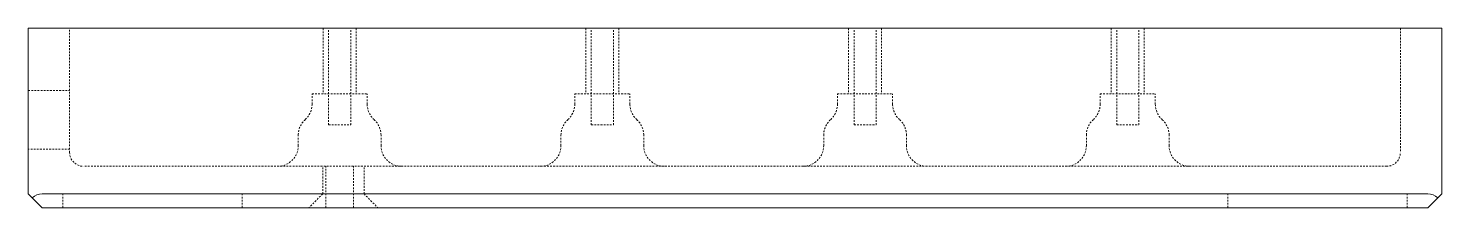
# Model space of a CAD drawing. Header units: inches. Extents: x -102 to 0, y 0 to 13.
import ezdxf

# ---------------------------------------------------------------- set-up
doc = ezdxf.new("R2010")
doc.units = ezdxf.units.IN
doc.header["$MEASUREMENT"] = 0
doc.linetypes.add('HIDDEN2', pattern=[0.1875, 0.125, -0.0625])

msp = doc.modelspace()

# ---------------------------------------------------------------- linework, layer by layer
at = {"color": 0, "linetype": 'Continuous', "lineweight": 0, "extrusion": (2e-16, 1, 2e-16)}
for p, q in [((-102.5, 13), (-102.5, 1)), ((-102.5, 13), (-101.5, 13)), ((-101.5, 13), (-1, 13)), ((-1, 13), (0, 13)), ((0, 1), (0, 13)), ((-102.21, 0.71), (-102.5, 1)), ((-101.5, 0), (-102.21, 0.71)), ((-1, 1), (-101.5, 1)), ((-101.5, 0), (-1, 0)), ((-0.29, 0.71), (-1, 0)), ((0, 1), (-0.29, 0.71))]:
    msp.add_line(p, q, dxfattribs=at)
at = {"color": 0, "linetype": 'HIDDEN2', "lineweight": 0, "extrusion": (2e-16, 1, 2e-16)}
for p, q in [((-99.5, 4), (-99.5, 13)), ((-81.12, 13), (-81.12, 8.25)), ((-80.72, 6), (-80.72, 13)), ((-79.12, 6), (-79.12, 13)), ((-78.72, 13), (-78.72, 8.25)), ((-62.07, 13), (-62.07, 8.25)), ((-61.67, 6), (-61.67, 13)), ((-60.07, 6), (-60.07, 13)), ((-59.67, 13), (-59.67, 8.25)), ((-43.02, 13), (-43.02, 8.25)), ((-42.62, 6), (-42.62, 13)), ((-41.02, 6), (-41.02, 13)), ((-40.62, 13), (-40.62, 8.25)), ((-23.97, 13), (-23.97, 8.25)), ((-23.57, 6), (-23.57, 13)), ((-21.97, 6), (-21.97, 13)), ((-21.57, 13), (-21.57, 8.25)), ((-3, 13), (-3, 4)), ((-102.5, 8.5), (-99.5, 8.5)), ((-81.92, 8.25), (-77.92, 8.25)), ((-81.92, 7.5), (-81.92, 8.25)), ((-77.92, 7.5), (-77.92, 8.25)), ((-62.87, 8.25), (-58.87, 8.25)), ((-62.87, 7.5), (-62.87, 8.25)), ((-58.87, 7.5), (-58.87, 8.25)), ((-43.82, 8.25), (-41.82, 8.25)), ((-43.82, 7.5), (-43.82, 8.25)), ((-41.82, 8.25), (-39.82, 8.25)), ((-39.82, 7.5), (-39.82, 8.25)), ((-24.77, 8.25), (-22.77, 8.25)), ((-24.77, 7.5), (-24.77, 8.25)), ((-22.77, 8.25), (-20.77, 8.25)), ((-20.77, 7.5), (-20.77, 8.25)), ((-82.92, 4.5), (-82.92, 5.26)), ((-80.72, 6), (-79.12, 6)), ((-76.92, 4.5), (-76.92, 5.26)), ((-63.87, 4.5), (-63.87, 5.26)), ((-61.67, 6), (-60.07, 6)), ((-57.87, 4.5), (-57.87, 5.26)), ((-44.82, 4.5), (-44.82, 5.26)), ((-42.62, 6), (-41.02, 6)), ((-38.82, 4.5), (-38.82, 5.26)), ((-25.77, 4.5), (-25.77, 5.26)), ((-23.57, 6), (-21.97, 6)), ((-19.77, 4.5), (-19.77, 5.26)), ((-99.5, 4.25), (-102.5, 4.25)), ((-4, 3), (-98.5, 3)), ((-81.15, 1), (-81.15, 3)), ((-80.92, 0), (-80.92, 3)), ((-78.92, 0), (-78.92, 3)), ((-78.15, 1), (-78.15, 3)), ((-100, 0), (-100, 1)), ((-87, 0), (-87, 1)), ((-81.15, 1), (-82.15, 0)), ((-78.15, 1), (-77.15, 0)), ((-15.5, 0), (-15.5, 1)), ((-2.5, 0), (-2.5, 1))]:
    msp.add_line(p, q, dxfattribs=at)
at = {"color": 0, "linetype": 'HIDDEN2', "lineweight": 0, "extrusion": (0, 2e-16, -1)}
for centre, start, end in [((83.42, 7.5), 180, 228.1897), ((76.42, 7.5), 311.8103, 360), ((64.37, 7.5), 180, 228.1897), ((57.37, 7.5), 311.8103, 360), ((45.32, 7.5), 180, 228.1897), ((38.32, 7.5), 311.8103, 360), ((26.27, 7.5), 180, 228.1897), ((19.27, 7.5), 311.8103, 0), ((78.42, 5.26), 131.8103, 180), ((59.37, 5.26), 131.8103, 180), ((21.27, 5.26), 131.8103, 180), ((75.42, 4.5), 270, 360), ((56.37, 4.5), 270, 0), ((37.32, 4.5), 270, 0), ((18.27, 4.5), 270, 0)]:
    msp.add_arc(centre, 1.5, start, end, dxfattribs=at)
at = {"color": 0, "linetype": 'HIDDEN2', "lineweight": 0}
for centre, radius, start, end in [((-81.42, 5.26), 1.5, 131.8103, 180), ((-62.37, 5.26), 1.5, 131.8103, 180), ((-24.27, 5.26), 1.5, 131.8103, 180), ((-84.42, 4.5), 1.5, 270, 360), ((-65.37, 4.5), 1.5, 270, 360), ((-46.32, 4.5), 1.5, 270, 0), ((-27.27, 4.5), 1.5, 270, 0), ((-98.5, 4), 1, 180, 270), ((-4, 4), 1, 270, 360)]:
    msp.add_arc(centre, radius, start, end, dxfattribs=at)
at = {"color": 0, "linetype": 'Continuous', "lineweight": 0, "extrusion": (0, 2e-16, -1)}
for centre, start, end in [((101.5, 0), 45, 90), ((1, 0), 90, 135)]:
    msp.add_arc(centre, 1, start, end, dxfattribs=at)
at = {"color": 0, "linetype": 'HIDDEN2', "lineweight": 0}
for points, knots in [([(-44.82, 5.26), (-44.82, 5.31), (-44.82, 5.36), (-44.81, 5.47), (-44.8, 5.53), (-44.76, 5.67), (-44.74, 5.75), (-44.67, 5.92), (-44.62, 6.02), (-44.49, 6.2), (-44.41, 6.3), (-44.32, 6.38)], [-3.228287773, -3.228287773, -3.228287773, -3.228287773, -3.227345183, -3.227345183, -3.226402594, -3.226402594, -3.225460005, -3.225460005, -3.224517415, -3.224517415, -3.223574826, -3.223574826, -3.223574826, -3.223574826]), ([(-38.82, 5.26), (-38.82, 5.31), (-38.82, 5.36), (-38.83, 5.47), (-38.84, 5.53), (-38.87, 5.67), (-38.9, 5.75), (-38.97, 5.92), (-39.01, 6.02), (-39.14, 6.2), (-39.22, 6.3), (-39.32, 6.38)], [3.21217931, 3.21217931, 3.21217931, 3.21217931, 3.213120076, 3.213120076, 3.214060842, 3.214060842, 3.215001608, 3.215001608, 3.215942374, 3.215942374, 3.21688314, 3.21688314, 3.21688314, 3.21688314])]:
    msp.add_open_spline(points, degree=3, knots=knots, dxfattribs=at)

doc.saveas('drawing.dxf')
